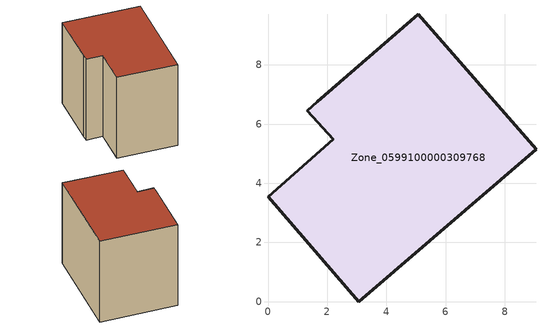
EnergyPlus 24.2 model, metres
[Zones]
Zone_0599100000309768
 floor ground (C_G): 5.08,9.71 9.05,5.16 3.06,0 0,3.55 2.21,5.49 1.33,6.45 1.67,6.76 z0
 wall outside (C_F): 9.05,5.16 5.08,9.71 1.67,6.76 1.33,6.45 2.21,5.49 0,3.55 3.06,0 9.05,5.16 z0:7.14
 roof outside (C_R): 3.06,0 9.05,5.16 5.08,9.71 1.67,6.76 1.33,6.45 2.21,5.49 0,3.55 z7.14
[BUILDING]
Pand.0599100000309768: North Axis=0; Terrain=City; Loads Convergence Tolerance Value=0.04; Temperature Convergence Tolerance Value=0.4; Solar Distribution=FullExterior; Maximum Number of Warmup Days=25; Minimum Number of Warmup Days=1
[Site:Location]
Rotterdam.The.Hague.AP_ZH_NLD Design_Conditions: Latitude=51.96; Longitude=4.45; Time Zone=1; Elevation=-4.5
[SITE:GROUNDTEMPERATURE:BUILDINGSURFACE]
18, 18, 18, 18, 18, 18, 18, 18, 18, 18, 18, 18
[MATERIAL] Thermal Absorptance=0.9; Solar Absorptance=0.7; Visible Absorptance=0.7
Name | Roughness | Thickness | Conductivity | Density | Specific Heat
G.TC.1946 | MediumSmooth | 0.15 | 1 | 540 | 1210
F.TC.1946 | Rough | 0.3 | 0.857143 | 1920 | 840
R.TC.1946 | MediumRough | 0.2 | 0.909091 | 1500 | 1000
[CONSTRUCTION]
C_G: G.TC.1946
C_F: F.TC.1946
C_R: R.TC.1946
[ZONE]
Zone_0599100000309768: Type=1; Multiplier=1; Ceiling Height=Autocalculate; Volume=Autocalculate; Floor Area=autocalculate; Part of Total Floor Area=Yes
[ZONEINFILTRATION:DESIGNFLOWRATE]
Infil_Zone_0599100000309768: Zone or ZoneList or Space or SpaceList=Zone_0599100000309768; Schedule=AlwaysOn; Design Flow Rate Calculation Method=Flow/Area; Flow Rate per Floor Area=0.003; Constant Term Coefficient=1; Temperature Term Coefficient=0; Velocity Term Coefficient=0; Velocity Squared Term Coefficient=0
[HVACTEMPLATE:ZONE:IDEALLOADSAIRSYSTEM]
Zone_0599100000309768: Maximum Heating Supply Air Temperature=50; Minimum Cooling Supply Air Temperature=13; Maximum Heating Supply Air Humidity Ratio=0.0156; Minimum Cooling Supply Air Humidity Ratio=0.0077; Heating Limit=NoLimit; Cooling Limit=NoLimit; Dehumidification Control Type=ConstantSensibleHeatRatio; Cooling Sensible Heat Ratio=0.7; Dehumidification Setpoint=60; Humidification Control Type=None; Humidification Setpoint=30; Outdoor Air Method=None; Outdoor Air Flow Rate per Person=0.00944; Outdoor Air Flow Rate per Zone Floor Area=0; Outdoor Air Flow Rate per Zone=0; Demand Controlled Ventilation Type=None; Outdoor Air Economizer Type=NoEconomizer; Heat Recovery Type=None; Sensible Heat Recovery Effectiveness=0.7; Latent Heat Recovery Effectiveness=0.65
[ZONECONTROL:THERMOSTAT]
ThermostatControl_Zone_0599100000309768: Zone or ZoneList=Zone_0599100000309768; Control Type Schedule=DualSetpointControlType; Control 1=Thermostat_Zone_0599100000309768; Temperature Difference Between Cutout And Setpoint=0
[THERMOSTATSETPOINT:DUALSETPOINT]
Thermostat_Zone_0599100000309768: Heating Setpoint Temperature Schedule=HeatingSetpoint_Zone_0599100000309768; Cooling Setpoint Temperature Schedule=CoolingSetpoint_Zone_0599100000309768
[SCHEDULE:COMPACT]
HeatingSetpoint_Zone_0599100000309768: Through: 12/31, For: AllDays, Until: 24:00, 21
CoolingSetpoint_Zone_0599100000309768: Through: 12/31, For: AllDays, Until: 24:00, 24
DualSetpointControlType: Through: 12/31, For: AllDays, Until: 24:00, 4
AlwaysOn: Through: 12/31, For: AllDays, Until: 24:00, 1
